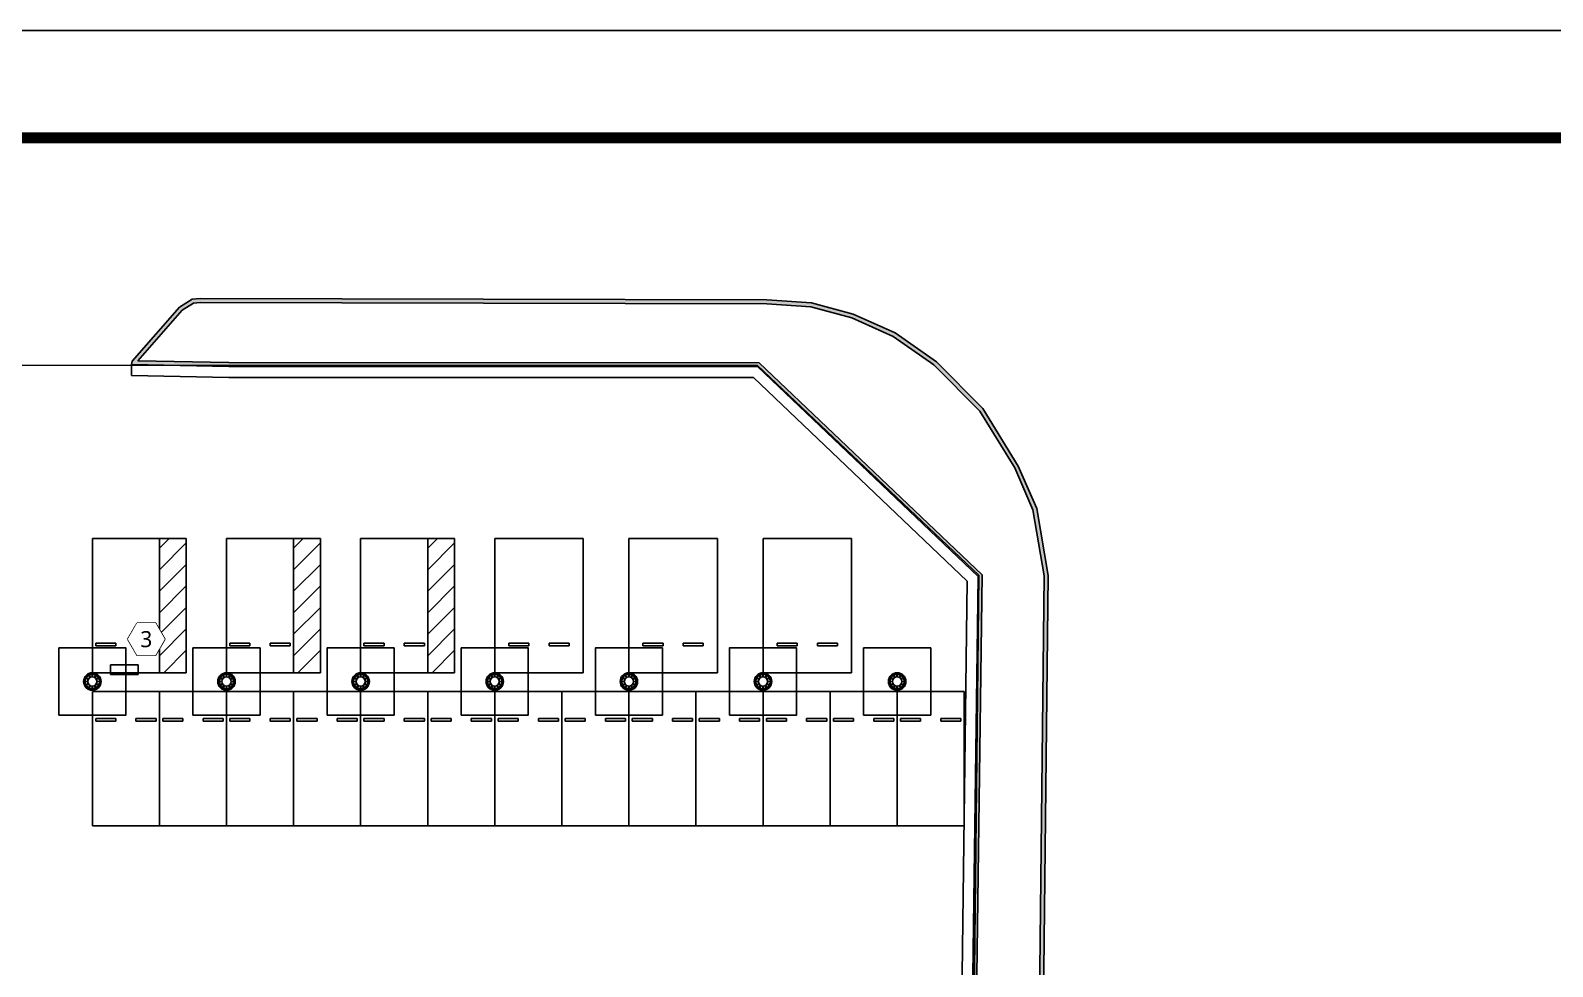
# Model space of a CAD drawing. Header units: millimetres. Extents: x 10297564 to 11610295, y -9287743 to -8409454.
# Drawn here: x 10609682 to 10666423, y -8875463 to -8840588 of the extents above; entities that cross this region are included whole.
import ezdxf
from ezdxf.enums import TextEntityAlignment as Align

# ---------------------------------------------------------------- set-up
doc = ezdxf.new("R2010")
doc.units = ezdxf.units.MM
doc.header["$LTSCALE"] = 100
doc.linetypes.add('CEN', pattern=[62, 60, -1, 0, -1])
for name, color, linetype in [('BOX', 7, 'Continuous'), ('BOX_Def', 8, 'Continuous'), ('E-BACK', 8, 'Continuous'), ('EQ', 7, 'Continuous'), ('Sym', 2, 'Continuous'), ('text', 7, 'Continuous')]:
    doc.layers.add(name, color=color, linetype=linetype)
doc.layers.add('TITLE', color=7, linetype='Continuous', lineweight=0)
doc.styles.add('MG', font='malgun.ttf')

# ---------------------------------------------------------------- blocks, each defined once
blk = doc.blocks.new('A$C78AD5414')
at = {"layer": 'BOX', "const_width": 2}
blk.add_lwpolyline([(40, 20), (40, 574), (811, 574), (811, 20)], close=True, dxfattribs=at)
at = {"layer": 'BOX_Def'}
blk.add_lwpolyline([(0, 0), (841, 0), (841, 594), (0, 594)], close=True, dxfattribs=at)
blk = doc.blocks.new('ANCHOR_BOLT-PLAN-M24')
at = {"layer": 'E-BACK'}
for p, q in [((-26, 0), (26, 0)), ((-20, -4), (-18, 3)), ((0, 21), (-18, 10)), ((-18, 10), (-18, -10)), ((-13, 16), (-15, 12)), ((-13, 16), (-6, 17)), ((0, 26), (0, -26)), ((18, 10), (0, 21)), ((7, 20), (3, 19)), ((7, 20), (12, 14)), ((18, -10), (18, 10)), ((20, 4), (18, 7)), ((20, 4), (18, -3)), ((-20, -4), (-18, -7)), ((-18, -10), (0, -21)), ((-7, -20), (-12, -14)), ((-7, -20), (-3, -19)), ((0, -21), (18, -10)), ((13, -16), (6, -17)), ((13, -16), (15, -12))]:
    blk.add_line(p, q, dxfattribs=at)
for radius in [22, 12]:
    blk.add_circle((0, 0), radius, dxfattribs=at)
blk = doc.blocks.new('Arrow_Circle')
blk.add_circle((0, 0), 1)

msp = doc.modelspace()

# ---------------------------------------------------------------- hatches: boundary and pattern name
at = {"layer": 'E-BACK'}
h = msp.add_hatch(color=256, dxfattribs=at)
h.dxf.hatch_style = 1
h.paths.add_polyline_path([(10586772.2, -8914625.2), (10585159.7, -8912616.9), (10585201.9, -8912461.9), (10619813.7, -8912395.1), (10638792, -8912374.1), (10644459.3, -8906553.1), (10644599.4, -8893426), (10644794.8, -8877103.4), (10645005.5, -8860934.7), (10636792, -8853118.2), (10617078, -8853111.4), (10613453.4, -8853037.1), (10613473, -8852913), (10615239.7, -8850898.9), (10615712.2, -8850594.9), (10616009.8, -8850575.3), (10637134, -8850621.4), (10638801, -8850730.4), (10640346.4, -8851157.4), (10641922.2, -8851858.4), (10643454.8, -8852934.4), (10645187.6, -8854677.7), (10646504.7, -8856815.2), (10647193.6, -8858399.6), (10647625.1, -8860899), (10647444.2, -8877289.2), (10647283, -8893505.7), (10647129.7, -8906569.4), (10646954.5, -8908493), (10646349.5, -8910459.3), (10645295.7, -8912116), (10643834.7, -8913426.6), (10642491.3, -8914218.2), (10641078.5, -8914676.3), (10640073.1, -8914800.4), (10619663.6, -8914929.9), (10587502.2, -8914945.6), (10587010.5, -8914769)])
h.paths.add_polyline_path([(10586872.4, -8914510.5), (10585347.8, -8912611.6), (10619813.9, -8912545.1), (10638855.4, -8912524.1), (10644608.7, -8906614.7), (10644749.4, -8893427.7), (10644944.8, -8877105.2), (10645156.3, -8860871.2), (10636851.9, -8852968.2), (10617079.6, -8852961.4), (10613691, -8852891.9), (10615338.5, -8851013.6), (10615760.7, -8850742), (10616014.6, -8850725.3), (10637128.9, -8850771.4), (10638775.8, -8850879), (10640295.7, -8851299), (10641847.9, -8851989.5), (10643357.7, -8853049.6), (10645069, -8854771.2), (10646371.4, -8856884.8), (10647048.9, -8858442.8), (10647474.9, -8860911), (10647294.2, -8877287.7), (10647133.1, -8893504.1), (10646979.8, -8906561.7), (10646806.5, -8908463.8), (10646212.1, -8910395.9), (10645180.2, -8912018.1), (10643745.7, -8913305), (10642429.4, -8914080.6), (10641045.9, -8914529.2), (10640063.4, -8914650.5), (10619663.1, -8914779.9), (10587528.3, -8914795.6), (10587075.3, -8914632.8)], flags=16)

# ---------------------------------------------------------------- linework, layer by layer
for p, q in [((10613473, -8852913), (10615239.7, -8850898.9)), ((10613691, -8852891.9), (10615338.5, -8851013.6)), ((10615239.7, -8850898.9), (10615712.2, -8850594.9)), ((10615338.5, -8851013.6), (10615760.7, -8850742)), ((10615712.2, -8850594.9), (10616009.8, -8850575.3)), ((10615760.7, -8850742), (10616014.6, -8850725.3)), ((10616009.8, -8850575.3), (10637134, -8850621.4)), ((10616014.6, -8850725.3), (10637128.9, -8850771.4)), ((10637128.9, -8850771.4), (10638775.8, -8850879)), ((10637134, -8850621.4), (10638801, -8850730.4)), ((10638775.8, -8850879), (10640295.7, -8851299)), ((10638801, -8850730.4), (10640346.4, -8851157.4)), ((10640295.7, -8851299), (10641847.9, -8851989.5)), ((10640346.4, -8851157.4), (10641922.2, -8851858.4)), ((10641847.9, -8851989.5), (10643357.7, -8853049.6)), ((10641922.2, -8851858.4), (10643454.8, -8852934.4)), ((10588450.9, -8853053.5), (10636780.8, -8853072.4)), ((10613445.2, -8853437), (10613453.4, -8853037.1)), ((10613453.4, -8853037.1), (10613473, -8852913)), ((10617078, -8853111.4), (10613453.4, -8853037.1)), ((10617079.6, -8852961.4), (10613691, -8852891.9)), ((10636792, -8853118.2), (10617078, -8853111.4)), ((10636851.9, -8852968.2), (10617079.6, -8852961.4)), ((10636780.8, -8853072.4), (10645032.5, -8860880.6)), ((10645005.5, -8860934.7), (10636792, -8853118.2)), ((10645156.3, -8860871.2), (10636851.9, -8852968.2)), ((10643357.7, -8853049.6), (10645069, -8854771.2)), ((10643454.8, -8852934.4), (10645187.6, -8854677.7)), ((10617073.9, -8853511.4), (10613445.2, -8853437)), ((10636632, -8853518.1), (10617073.9, -8853511.4)), ((10644603.2, -8861104.1), (10636632, -8853518.1)), ((10645069, -8854771.2), (10646371.4, -8856884.8)), ((10645187.6, -8854677.7), (10646504.7, -8856815.2)), ((10646371.4, -8856884.8), (10647048.9, -8858442.8)), ((10646504.7, -8856815.2), (10647193.6, -8858399.6)), ((10647193.6, -8858399.6), (10647625.1, -8860899)), ((10647048.9, -8858442.8), (10647474.9, -8860911)), ((10644394.8, -8877098.4), (10644603.2, -8861104.1)), ((10645032.5, -8860880.6), (10644536.4, -8906458.5)), ((10644794.8, -8877103.4), (10645005.5, -8860934.7)), ((10644944.8, -8877105.2), (10645156.3, -8860871.2)), ((10647474.9, -8860911), (10647294.2, -8877287.7)), ((10647625.1, -8860899), (10647444.2, -8877289.2))]:
    msp.add_line(p, q, dxfattribs=at)
at = {"layer": 'E-BACK', "linetype": 'ByBlock', "ltscale": 1.8}
for p, q in [((10615490.3, -8859518.1), (10611990.3, -8859518.1)), ((10611990.3, -8864518.1), (10611990.3, -8859518.1)), ((10614490.3, -8864518.1), (10614490.3, -8859518.1)), ((10620490.3, -8859518.1), (10616990.3, -8859518.1)), ((10616990.3, -8864518.1), (10616990.3, -8859518.1)), ((10619490.3, -8864518.1), (10619490.3, -8859518.1)), ((10625490.3, -8859518.1), (10621990.3, -8859518.1)), ((10621990.3, -8864518.1), (10621990.3, -8859518.1)), ((10624490.3, -8864518.1), (10624490.3, -8859518.1)), ((10626990.3, -8859518.1), (10630290.3, -8859518.1)), ((10626990.3, -8864518.1), (10626990.3, -8859518.1)), ((10630290.3, -8864518.1), (10630290.3, -8859518.1)), ((10631990.3, -8859518.1), (10635290.3, -8859518.1)), ((10631990.3, -8864518.1), (10631990.3, -8859518.1)), ((10635290.3, -8864518.1), (10635290.3, -8859518.1)), ((10636990.3, -8859518.1), (10640290.3, -8859518.1)), ((10636990.3, -8864518.1), (10636990.3, -8859518.1)), ((10640290.3, -8864518.1), (10640290.3, -8859518.1)), ((10612865.3, -8863418.1), (10612115.3, -8863418.1)), ((10612115.3, -8863418.1), (10612115.3, -8863518.1)), ((10612115.3, -8863518.1), (10612865.3, -8863518.1)), ((10612865.3, -8863518.1), (10612865.3, -8863418.1)), ((10613615.3, -8863418.1), (10614365.3, -8863418.1)), ((10613615.3, -8863518.1), (10613615.3, -8863418.1)), ((10614365.3, -8863518.1), (10613615.3, -8863518.1)), ((10614365.3, -8863418.1), (10614365.3, -8863518.1)), ((10617865.3, -8863418.1), (10617115.3, -8863418.1)), ((10617115.3, -8863418.1), (10617115.3, -8863518.1)), ((10617115.3, -8863518.1), (10617865.3, -8863518.1)), ((10617865.3, -8863518.1), (10617865.3, -8863418.1)), ((10618615.3, -8863418.1), (10619365.3, -8863418.1)), ((10618615.3, -8863518.1), (10618615.3, -8863418.1)), ((10619365.3, -8863518.1), (10618615.3, -8863518.1)), ((10619365.3, -8863418.1), (10619365.3, -8863518.1)), ((10622865.3, -8863418.1), (10622115.3, -8863418.1)), ((10622115.3, -8863418.1), (10622115.3, -8863518.1)), ((10622115.3, -8863518.1), (10622865.3, -8863518.1)), ((10622865.3, -8863518.1), (10622865.3, -8863418.1)), ((10623615.3, -8863418.1), (10624365.3, -8863418.1)), ((10623615.3, -8863518.1), (10623615.3, -8863418.1)), ((10624365.3, -8863518.1), (10623615.3, -8863518.1)), ((10624365.3, -8863418.1), (10624365.3, -8863518.1)), ((10628265.3, -8863418.1), (10627515.3, -8863418.1)), ((10627515.3, -8863418.1), (10627515.3, -8863518.1)), ((10627515.3, -8863518.1), (10628265.3, -8863518.1)), ((10628265.3, -8863518.1), (10628265.3, -8863418.1)), ((10629015.3, -8863418.1), (10629765.3, -8863418.1)), ((10629015.3, -8863518.1), (10629015.3, -8863418.1)), ((10629765.3, -8863518.1), (10629015.3, -8863518.1)), ((10629765.3, -8863418.1), (10629765.3, -8863518.1)), ((10633265.3, -8863418.1), (10632515.3, -8863418.1)), ((10632515.3, -8863418.1), (10632515.3, -8863518.1)), ((10632515.3, -8863518.1), (10633265.3, -8863518.1)), ((10633265.3, -8863518.1), (10633265.3, -8863418.1)), ((10634015.3, -8863418.1), (10634765.3, -8863418.1)), ((10634015.3, -8863518.1), (10634015.3, -8863418.1)), ((10634765.3, -8863518.1), (10634015.3, -8863518.1)), ((10634765.3, -8863418.1), (10634765.3, -8863518.1)), ((10638265.3, -8863418.1), (10637515.3, -8863418.1)), ((10637515.3, -8863418.1), (10637515.3, -8863518.1)), ((10637515.3, -8863518.1), (10638265.3, -8863518.1)), ((10638265.3, -8863518.1), (10638265.3, -8863418.1)), ((10639015.3, -8863418.1), (10639765.3, -8863418.1)), ((10639015.3, -8863518.1), (10639015.3, -8863418.1)), ((10639765.3, -8863518.1), (10639015.3, -8863518.1)), ((10639765.3, -8863418.1), (10639765.3, -8863518.1)), ((10611990.3, -8864518.1), (10615490.3, -8864518.1)), ((10616990.3, -8864518.1), (10620490.3, -8864518.1)), ((10621990.3, -8864518.1), (10625490.3, -8864518.1)), ((10630290.3, -8864518.1), (10626990.3, -8864518.1)), ((10635290.3, -8864518.1), (10631990.3, -8864518.1)), ((10640290.3, -8864518.1), (10636990.3, -8864518.1)), ((10611990.3, -8865218.1), (10614490.3, -8865218.1)), ((10611990.3, -8865218.1), (10611990.3, -8870218.1)), ((10614490.3, -8865218.1), (10616990.3, -8865218.1)), ((10614490.3, -8865218.1), (10614490.3, -8870218.1)), ((10614490.3, -8865218.1), (10614490.3, -8870218.1)), ((10616990.3, -8865218.1), (10619490.3, -8865218.1)), ((10616990.3, -8865218.1), (10616990.3, -8870218.1)), ((10616990.3, -8865218.1), (10616990.3, -8870218.1)), ((10619490.3, -8865218.1), (10621990.3, -8865218.1)), ((10619490.3, -8865218.1), (10619490.3, -8870218.1)), ((10619490.3, -8865218.1), (10619490.3, -8870218.1)), ((10621990.3, -8865218.1), (10624490.3, -8865218.1)), ((10621990.3, -8865218.1), (10621990.3, -8870218.1)), ((10621990.3, -8865218.1), (10621990.3, -8870218.1)), ((10624490.3, -8865218.1), (10626990.3, -8865218.1)), ((10624490.3, -8865218.1), (10624490.3, -8870218.1)), ((10624490.3, -8865218.1), (10624490.3, -8870218.1)), ((10626990.3, -8865218.1), (10629490.3, -8865218.1)), ((10626990.3, -8865218.1), (10626990.3, -8870218.1)), ((10626990.3, -8865218.1), (10626990.3, -8870218.1)), ((10629490.3, -8865218.1), (10629490.3, -8870218.1)), ((10629490.3, -8865218.1), (10631990.3, -8865218.1)), ((10629490.3, -8865218.1), (10629490.3, -8870218.1)), ((10631990.3, -8865218.1), (10634490.3, -8865218.1)), ((10631990.3, -8865218.1), (10631990.3, -8870218.1)), ((10631990.3, -8865218.1), (10631990.3, -8870218.1)), ((10634490.3, -8865218.1), (10634490.3, -8870218.1)), ((10634490.3, -8865218.1), (10636990.3, -8865218.1)), ((10634490.3, -8865218.1), (10634490.3, -8870218.1)), ((10636990.3, -8865218.1), (10636990.3, -8870218.1)), ((10636990.3, -8865218.1), (10639490.3, -8865218.1)), ((10636990.3, -8865218.1), (10636990.3, -8870218.1)), ((10639490.3, -8865218.1), (10639490.3, -8870218.1)), ((10639490.3, -8865218.1), (10641990.3, -8865218.1)), ((10639490.3, -8865218.1), (10639490.3, -8870218.1)), ((10641990.3, -8865218.1), (10644490.3, -8865218.1)), ((10641990.3, -8865218.1), (10641990.3, -8870218.1)), ((10641990.3, -8865218.1), (10641990.3, -8870218.1)), ((10644490.3, -8865218.1), (10644490.3, -8870218.1)), ((10612115.3, -8866318.1), (10612115.3, -8866218.1)), ((10612115.3, -8866218.1), (10612865.3, -8866218.1)), ((10612865.3, -8866318.1), (10612115.3, -8866318.1)), ((10612865.3, -8866218.1), (10612865.3, -8866318.1)), ((10614365.3, -8866218.1), (10613615.3, -8866218.1)), ((10613615.3, -8866218.1), (10613615.3, -8866318.1)), ((10613615.3, -8866318.1), (10614365.3, -8866318.1)), ((10614365.3, -8866318.1), (10614365.3, -8866218.1)), ((10614615.3, -8866318.1), (10614615.3, -8866218.1)), ((10614615.3, -8866218.1), (10615365.3, -8866218.1)), ((10615365.3, -8866318.1), (10614615.3, -8866318.1)), ((10615365.3, -8866218.1), (10615365.3, -8866318.1)), ((10616865.3, -8866218.1), (10616115.3, -8866218.1)), ((10616115.3, -8866218.1), (10616115.3, -8866318.1)), ((10616115.3, -8866318.1), (10616865.3, -8866318.1)), ((10616865.3, -8866318.1), (10616865.3, -8866218.1)), ((10617115.3, -8866318.1), (10617115.3, -8866218.1)), ((10617115.3, -8866218.1), (10617865.3, -8866218.1)), ((10617865.3, -8866318.1), (10617115.3, -8866318.1)), ((10617865.3, -8866218.1), (10617865.3, -8866318.1)), ((10619365.3, -8866218.1), (10618615.3, -8866218.1)), ((10618615.3, -8866218.1), (10618615.3, -8866318.1)), ((10618615.3, -8866318.1), (10619365.3, -8866318.1)), ((10619365.3, -8866318.1), (10619365.3, -8866218.1)), ((10619615.3, -8866318.1), (10619615.3, -8866218.1)), ((10619615.3, -8866218.1), (10620365.3, -8866218.1)), ((10620365.3, -8866318.1), (10619615.3, -8866318.1)), ((10620365.3, -8866218.1), (10620365.3, -8866318.1)), ((10621865.3, -8866218.1), (10621115.3, -8866218.1)), ((10621115.3, -8866218.1), (10621115.3, -8866318.1)), ((10621115.3, -8866318.1), (10621865.3, -8866318.1)), ((10621865.3, -8866318.1), (10621865.3, -8866218.1)), ((10622115.3, -8866318.1), (10622115.3, -8866218.1)), ((10622115.3, -8866218.1), (10622865.3, -8866218.1)), ((10622865.3, -8866318.1), (10622115.3, -8866318.1)), ((10622865.3, -8866218.1), (10622865.3, -8866318.1)), ((10624365.3, -8866218.1), (10623615.3, -8866218.1)), ((10623615.3, -8866218.1), (10623615.3, -8866318.1)), ((10623615.3, -8866318.1), (10624365.3, -8866318.1)), ((10624365.3, -8866318.1), (10624365.3, -8866218.1)), ((10624615.3, -8866318.1), (10624615.3, -8866218.1)), ((10624615.3, -8866218.1), (10625365.3, -8866218.1)), ((10625365.3, -8866318.1), (10624615.3, -8866318.1)), ((10625365.3, -8866218.1), (10625365.3, -8866318.1)), ((10626865.3, -8866218.1), (10626115.3, -8866218.1)), ((10626115.3, -8866218.1), (10626115.3, -8866318.1)), ((10626115.3, -8866318.1), (10626865.3, -8866318.1)), ((10626865.3, -8866318.1), (10626865.3, -8866218.1)), ((10627115.3, -8866318.1), (10627115.3, -8866218.1)), ((10627115.3, -8866218.1), (10627865.3, -8866218.1)), ((10627865.3, -8866318.1), (10627115.3, -8866318.1)), ((10627865.3, -8866218.1), (10627865.3, -8866318.1)), ((10629365.3, -8866218.1), (10628615.3, -8866218.1)), ((10628615.3, -8866218.1), (10628615.3, -8866318.1)), ((10628615.3, -8866318.1), (10629365.3, -8866318.1)), ((10629365.3, -8866318.1), (10629365.3, -8866218.1)), ((10629615.3, -8866318.1), (10629615.3, -8866218.1)), ((10629615.3, -8866218.1), (10630365.3, -8866218.1)), ((10630365.3, -8866318.1), (10629615.3, -8866318.1)), ((10630365.3, -8866218.1), (10630365.3, -8866318.1)), ((10631865.3, -8866218.1), (10631115.3, -8866218.1)), ((10631115.3, -8866218.1), (10631115.3, -8866318.1)), ((10631115.3, -8866318.1), (10631865.3, -8866318.1)), ((10631865.3, -8866318.1), (10631865.3, -8866218.1)), ((10632115.3, -8866318.1), (10632115.3, -8866218.1)), ((10632115.3, -8866218.1), (10632865.3, -8866218.1)), ((10632865.3, -8866318.1), (10632115.3, -8866318.1)), ((10632865.3, -8866218.1), (10632865.3, -8866318.1)), ((10634365.3, -8866218.1), (10633615.3, -8866218.1)), ((10633615.3, -8866218.1), (10633615.3, -8866318.1)), ((10633615.3, -8866318.1), (10634365.3, -8866318.1)), ((10634365.3, -8866318.1), (10634365.3, -8866218.1)), ((10634615.3, -8866318.1), (10634615.3, -8866218.1)), ((10634615.3, -8866218.1), (10635365.3, -8866218.1)), ((10635365.3, -8866318.1), (10634615.3, -8866318.1)), ((10635365.3, -8866218.1), (10635365.3, -8866318.1)), ((10636865.3, -8866218.1), (10636115.3, -8866218.1)), ((10636115.3, -8866218.1), (10636115.3, -8866318.1)), ((10636115.3, -8866318.1), (10636865.3, -8866318.1)), ((10636865.3, -8866318.1), (10636865.3, -8866218.1)), ((10637115.3, -8866318.1), (10637115.3, -8866218.1)), ((10637115.3, -8866218.1), (10637865.3, -8866218.1)), ((10637865.3, -8866318.1), (10637115.3, -8866318.1)), ((10637865.3, -8866218.1), (10637865.3, -8866318.1)), ((10639365.3, -8866218.1), (10638615.3, -8866218.1)), ((10638615.3, -8866218.1), (10638615.3, -8866318.1)), ((10638615.3, -8866318.1), (10639365.3, -8866318.1)), ((10639365.3, -8866318.1), (10639365.3, -8866218.1)), ((10639615.3, -8866318.1), (10639615.3, -8866218.1)), ((10639615.3, -8866218.1), (10640365.3, -8866218.1)), ((10640365.3, -8866318.1), (10639615.3, -8866318.1)), ((10640365.3, -8866218.1), (10640365.3, -8866318.1)), ((10641865.3, -8866218.1), (10641115.3, -8866218.1)), ((10641115.3, -8866218.1), (10641115.3, -8866318.1)), ((10641115.3, -8866318.1), (10641865.3, -8866318.1)), ((10641865.3, -8866318.1), (10641865.3, -8866218.1)), ((10642115.3, -8866318.1), (10642115.3, -8866218.1)), ((10642115.3, -8866218.1), (10642865.3, -8866218.1)), ((10642865.3, -8866318.1), (10642115.3, -8866318.1)), ((10642865.3, -8866218.1), (10642865.3, -8866318.1)), ((10644365.3, -8866218.1), (10643615.3, -8866218.1)), ((10643615.3, -8866218.1), (10643615.3, -8866318.1)), ((10643615.3, -8866318.1), (10644365.3, -8866318.1)), ((10644365.3, -8866318.1), (10644365.3, -8866218.1)), ((10614490.3, -8870218.1), (10611990.3, -8870218.1)), ((10616990.3, -8870218.1), (10614490.3, -8870218.1)), ((10619490.3, -8870218.1), (10616990.3, -8870218.1)), ((10621990.3, -8870218.1), (10619490.3, -8870218.1)), ((10624490.3, -8870218.1), (10621990.3, -8870218.1)), ((10626990.3, -8870218.1), (10624490.3, -8870218.1)), ((10629490.3, -8870218.1), (10626990.3, -8870218.1)), ((10631990.3, -8870218.1), (10629490.3, -8870218.1)), ((10634490.3, -8870218.1), (10631990.3, -8870218.1)), ((10636990.3, -8870218.1), (10634490.3, -8870218.1)), ((10639490.3, -8870218.1), (10636990.3, -8870218.1)), ((10641990.3, -8870218.1), (10639490.3, -8870218.1)), ((10644490.3, -8870218.1), (10641990.3, -8870218.1))]:
    msp.add_line(p, q, dxfattribs=at)
at = {"layer": 'E-BACK', "ltscale": 1.8}
for p, q in [((10614490.3, -8859518.1), (10614490.3, -8864518.1)), ((10614490.3, -8859880.7), (10614852.9, -8859518.1)), ((10615490.3, -8859518.1), (10615490.3, -8864518.1)), ((10619490.3, -8859518.1), (10619490.3, -8864518.1)), ((10619490.3, -8859880.7), (10619852.9, -8859518.1)), ((10620490.3, -8859518.1), (10620490.3, -8864518.1)), ((10624490.3, -8859518.1), (10624490.3, -8864518.1)), ((10624490.3, -8859880.7), (10624852.9, -8859518.1)), ((10625490.3, -8859518.1), (10625490.3, -8864518.1)), ((10614490.3, -8860680.7), (10615490.3, -8859680.7)), ((10619490.3, -8860680.7), (10620490.3, -8859680.7)), ((10624490.3, -8860680.7), (10625490.3, -8859680.7)), ((10614490.3, -8861480.7), (10615490.3, -8860480.7)), ((10619490.3, -8861480.7), (10620490.3, -8860480.7)), ((10624490.3, -8861480.7), (10625490.3, -8860480.7)), ((10614490.3, -8862280.7), (10615490.3, -8861280.7)), ((10619490.3, -8862280.7), (10620490.3, -8861280.7)), ((10624490.3, -8862280.7), (10625490.3, -8861280.7)), ((10614490.3, -8863080.7), (10615490.3, -8862080.7)), ((10619490.3, -8863080.7), (10620490.3, -8862080.7)), ((10624490.3, -8863080.7), (10625490.3, -8862080.7)), ((10614490.3, -8863880.7), (10615490.3, -8862880.7)), ((10619490.3, -8863880.7), (10620490.3, -8862880.7)), ((10624490.3, -8863880.7), (10625490.3, -8862880.7)), ((10614652.9, -8864518.1), (10615490.3, -8863680.7)), ((10619652.9, -8864518.1), (10620490.3, -8863680.7)), ((10624652.9, -8864518.1), (10625490.3, -8863680.7))]:
    msp.add_line(p, q, dxfattribs=at)
at = {"layer": 'E-BACK'}
for points in [[(10610740.3, -8866093.1), (10613240.3, -8866093.1), (10613240.3, -8863593.1), (10610740.3, -8863593.1)], [(10615740.3, -8866093.1), (10618240.3, -8866093.1), (10618240.3, -8863593.1), (10615740.3, -8863593.1)], [(10620740.3, -8866093.1), (10623240.3, -8866093.1), (10623240.3, -8863593.1), (10620740.3, -8863593.1)], [(10625740.3, -8866093.1), (10628240.3, -8866093.1), (10628240.3, -8863593.1), (10625740.3, -8863593.1)], [(10630740.3, -8866093.1), (10633240.3, -8866093.1), (10633240.3, -8863593.1), (10630740.3, -8863593.1)], [(10635740.3, -8866093.1), (10638240.3, -8866093.1), (10638240.3, -8863593.1), (10635740.3, -8863593.1)], [(10640740.3, -8866093.1), (10643240.3, -8866093.1), (10643240.3, -8863593.1), (10640740.3, -8863593.1)]]:
    msp.add_lwpolyline(points, close=True, dxfattribs=at)
for points in [[(10611906.6, -8864686.1), (10611896.2, -8864692.1), (10611827.6, -8864573.3), (10611838, -8864567.3), (10611906.6, -8864686.1)], [(10611996.3, -8864665.3), (10611984.3, -8864665.3), (10611984.3, -8864528.1), (10611996.3, -8864528.1), (10611996.3, -8864665.3)], [(10612084.4, -8864692.1), (10612074, -8864686.1), (10612142.6, -8864567.3), (10612153, -8864573.3), (10612084.4, -8864692.1)], [(10616906.6, -8864686.1), (10616896.2, -8864692.1), (10616827.6, -8864573.3), (10616838, -8864567.3), (10616906.6, -8864686.1)], [(10616996.3, -8864665.3), (10616984.3, -8864665.3), (10616984.3, -8864528.1), (10616996.3, -8864528.1), (10616996.3, -8864665.3)], [(10617084.4, -8864692.1), (10617074, -8864686.1), (10617142.6, -8864567.3), (10617153, -8864573.3), (10617084.4, -8864692.1)], [(10621906.6, -8864686.1), (10621896.2, -8864692.1), (10621827.6, -8864573.3), (10621838, -8864567.3), (10621906.6, -8864686.1)], [(10621996.3, -8864665.3), (10621984.3, -8864665.3), (10621984.3, -8864528.1), (10621996.3, -8864528.1), (10621996.3, -8864665.3)], [(10622084.4, -8864692.1), (10622074, -8864686.1), (10622142.6, -8864567.3), (10622153, -8864573.3), (10622084.4, -8864692.1)], [(10626906.6, -8864686.1), (10626896.2, -8864692.1), (10626827.6, -8864573.3), (10626838, -8864567.3), (10626906.6, -8864686.1)], [(10626996.3, -8864665.3), (10626984.3, -8864665.3), (10626984.3, -8864528.1), (10626996.3, -8864528.1), (10626996.3, -8864665.3)], [(10627084.4, -8864692.1), (10627074, -8864686.1), (10627142.6, -8864567.3), (10627153, -8864573.3), (10627084.4, -8864692.1)], [(10631906.6, -8864686.1), (10631896.2, -8864692.1), (10631827.6, -8864573.3), (10631838, -8864567.3), (10631906.6, -8864686.1)], [(10631996.3, -8864665.3), (10631984.3, -8864665.3), (10631984.3, -8864528.1), (10631996.3, -8864528.1), (10631996.3, -8864665.3)], [(10632084.4, -8864692.1), (10632074, -8864686.1), (10632142.6, -8864567.3), (10632153, -8864573.3), (10632084.4, -8864692.1)], [(10636906.6, -8864686.1), (10636896.2, -8864692.1), (10636827.6, -8864573.3), (10636838, -8864567.3), (10636906.6, -8864686.1)], [(10636996.3, -8864665.3), (10636984.3, -8864665.3), (10636984.3, -8864528.1), (10636996.3, -8864528.1), (10636996.3, -8864665.3)], [(10637084.4, -8864692.1), (10637074, -8864686.1), (10637142.6, -8864567.3), (10637153, -8864573.3), (10637084.4, -8864692.1)], [(10641906.6, -8864686.1), (10641896.2, -8864692.1), (10641827.6, -8864573.3), (10641838, -8864567.3), (10641906.6, -8864686.1)], [(10641996.3, -8864665.3), (10641984.3, -8864665.3), (10641984.3, -8864528.1), (10641996.3, -8864528.1), (10641996.3, -8864665.3)], [(10642084.4, -8864692.1), (10642074, -8864686.1), (10642142.6, -8864567.3), (10642153, -8864573.3), (10642084.4, -8864692.1)], [(10611812.5, -8864837.1), (10611812.5, -8864849.1), (10611675.3, -8864849.1), (10611675.3, -8864837.1), (10611812.5, -8864837.1)], [(10611839.3, -8864749), (10611833.3, -8864759.4), (10611714.5, -8864690.8), (10611720.5, -8864680.4), (10611839.3, -8864749)], [(10611833.3, -8864926.8), (10611839.3, -8864937.2), (10611720.5, -8865005.8), (10611714.5, -8864995.4), (10611833.3, -8864926.8)], [(10611896.2, -8864994.1), (10611906.6, -8865000.1), (10611838, -8865118.9), (10611827.6, -8865112.9), (10611896.2, -8864994.1)], [(10611984.3, -8865020.9), (10611996.3, -8865020.9), (10611996.3, -8865158.1), (10611984.3, -8865158.1), (10611984.3, -8865020.9)], [(10612074, -8865000.1), (10612084.4, -8864994.1), (10612153, -8865112.9), (10612142.6, -8865118.9), (10612074, -8865000.1)], [(10612147.3, -8864759.4), (10612141.3, -8864749), (10612260.1, -8864680.4), (10612266.1, -8864690.8), (10612147.3, -8864759.4)], [(10612141.3, -8864937.2), (10612147.3, -8864926.8), (10612266.1, -8864995.4), (10612260.1, -8865005.8), (10612141.3, -8864937.2)], [(10612168.1, -8864849.1), (10612168.1, -8864837.1), (10612305.3, -8864837.1), (10612305.3, -8864849.1), (10612168.1, -8864849.1)], [(10616812.5, -8864837.1), (10616812.5, -8864849.1), (10616675.3, -8864849.1), (10616675.3, -8864837.1), (10616812.5, -8864837.1)], [(10616839.3, -8864749), (10616833.3, -8864759.4), (10616714.5, -8864690.8), (10616720.5, -8864680.4), (10616839.3, -8864749)], [(10616833.3, -8864926.8), (10616839.3, -8864937.2), (10616720.5, -8865005.8), (10616714.5, -8864995.4), (10616833.3, -8864926.8)], [(10616896.2, -8864994.1), (10616906.6, -8865000.1), (10616838, -8865118.9), (10616827.6, -8865112.9), (10616896.2, -8864994.1)], [(10616984.3, -8865020.9), (10616996.3, -8865020.9), (10616996.3, -8865158.1), (10616984.3, -8865158.1), (10616984.3, -8865020.9)], [(10617074, -8865000.1), (10617084.4, -8864994.1), (10617153, -8865112.9), (10617142.6, -8865118.9), (10617074, -8865000.1)], [(10617147.3, -8864759.4), (10617141.3, -8864749), (10617260.1, -8864680.4), (10617266.1, -8864690.8), (10617147.3, -8864759.4)], [(10617141.3, -8864937.2), (10617147.3, -8864926.8), (10617266.1, -8864995.4), (10617260.1, -8865005.8), (10617141.3, -8864937.2)], [(10617168.1, -8864849.1), (10617168.1, -8864837.1), (10617305.3, -8864837.1), (10617305.3, -8864849.1), (10617168.1, -8864849.1)], [(10621812.5, -8864837.1), (10621812.5, -8864849.1), (10621675.3, -8864849.1), (10621675.3, -8864837.1), (10621812.5, -8864837.1)], [(10621839.3, -8864749), (10621833.3, -8864759.4), (10621714.5, -8864690.8), (10621720.5, -8864680.4), (10621839.3, -8864749)], [(10621833.3, -8864926.8), (10621839.3, -8864937.2), (10621720.5, -8865005.8), (10621714.5, -8864995.4), (10621833.3, -8864926.8)], [(10621896.2, -8864994.1), (10621906.6, -8865000.1), (10621838, -8865118.9), (10621827.6, -8865112.9), (10621896.2, -8864994.1)], [(10621984.3, -8865020.9), (10621996.3, -8865020.9), (10621996.3, -8865158.1), (10621984.3, -8865158.1), (10621984.3, -8865020.9)], [(10622074, -8865000.1), (10622084.4, -8864994.1), (10622153, -8865112.9), (10622142.6, -8865118.9), (10622074, -8865000.1)], [(10622147.3, -8864759.4), (10622141.3, -8864749), (10622260.1, -8864680.4), (10622266.1, -8864690.8), (10622147.3, -8864759.4)], [(10622141.3, -8864937.2), (10622147.3, -8864926.8), (10622266.1, -8864995.4), (10622260.1, -8865005.8), (10622141.3, -8864937.2)], [(10622168.1, -8864849.1), (10622168.1, -8864837.1), (10622305.3, -8864837.1), (10622305.3, -8864849.1), (10622168.1, -8864849.1)], [(10626812.5, -8864837.1), (10626812.5, -8864849.1), (10626675.3, -8864849.1), (10626675.3, -8864837.1), (10626812.5, -8864837.1)], [(10626839.3, -8864749), (10626833.3, -8864759.4), (10626714.5, -8864690.8), (10626720.5, -8864680.4), (10626839.3, -8864749)], [(10626833.3, -8864926.8), (10626839.3, -8864937.2), (10626720.5, -8865005.8), (10626714.5, -8864995.4), (10626833.3, -8864926.8)], [(10626896.2, -8864994.1), (10626906.6, -8865000.1), (10626838, -8865118.9), (10626827.6, -8865112.9), (10626896.2, -8864994.1)], [(10626984.3, -8865020.9), (10626996.3, -8865020.9), (10626996.3, -8865158.1), (10626984.3, -8865158.1), (10626984.3, -8865020.9)], [(10627074, -8865000.1), (10627084.4, -8864994.1), (10627153, -8865112.9), (10627142.6, -8865118.9), (10627074, -8865000.1)], [(10627147.3, -8864759.4), (10627141.3, -8864749), (10627260.1, -8864680.4), (10627266.1, -8864690.8), (10627147.3, -8864759.4)], [(10627141.3, -8864937.2), (10627147.3, -8864926.8), (10627266.1, -8864995.4), (10627260.1, -8865005.8), (10627141.3, -8864937.2)], [(10627168.1, -8864849.1), (10627168.1, -8864837.1), (10627305.3, -8864837.1), (10627305.3, -8864849.1), (10627168.1, -8864849.1)], [(10631812.5, -8864837.1), (10631812.5, -8864849.1), (10631675.3, -8864849.1), (10631675.3, -8864837.1), (10631812.5, -8864837.1)], [(10631839.3, -8864749), (10631833.3, -8864759.4), (10631714.5, -8864690.8), (10631720.5, -8864680.4), (10631839.3, -8864749)], [(10631833.3, -8864926.8), (10631839.3, -8864937.2), (10631720.5, -8865005.8), (10631714.5, -8864995.4), (10631833.3, -8864926.8)], [(10631896.2, -8864994.1), (10631906.6, -8865000.1), (10631838, -8865118.9), (10631827.6, -8865112.9), (10631896.2, -8864994.1)], [(10631984.3, -8865020.9), (10631996.3, -8865020.9), (10631996.3, -8865158.1), (10631984.3, -8865158.1), (10631984.3, -8865020.9)], [(10632074, -8865000.1), (10632084.4, -8864994.1), (10632153, -8865112.9), (10632142.6, -8865118.9), (10632074, -8865000.1)], [(10632147.3, -8864759.4), (10632141.3, -8864749), (10632260.1, -8864680.4), (10632266.1, -8864690.8), (10632147.3, -8864759.4)], [(10632141.3, -8864937.2), (10632147.3, -8864926.8), (10632266.1, -8864995.4), (10632260.1, -8865005.8), (10632141.3, -8864937.2)], [(10632168.1, -8864849.1), (10632168.1, -8864837.1), (10632305.3, -8864837.1), (10632305.3, -8864849.1), (10632168.1, -8864849.1)], [(10636812.5, -8864837.1), (10636812.5, -8864849.1), (10636675.3, -8864849.1), (10636675.3, -8864837.1), (10636812.5, -8864837.1)], [(10636839.3, -8864749), (10636833.3, -8864759.4), (10636714.5, -8864690.8), (10636720.5, -8864680.4), (10636839.3, -8864749)], [(10636833.3, -8864926.8), (10636839.3, -8864937.2), (10636720.5, -8865005.8), (10636714.5, -8864995.4), (10636833.3, -8864926.8)], [(10636896.2, -8864994.1), (10636906.6, -8865000.1), (10636838, -8865118.9), (10636827.6, -8865112.9), (10636896.2, -8864994.1)], [(10636984.3, -8865020.9), (10636996.3, -8865020.9), (10636996.3, -8865158.1), (10636984.3, -8865158.1), (10636984.3, -8865020.9)], [(10637074, -8865000.1), (10637084.4, -8864994.1), (10637153, -8865112.9), (10637142.6, -8865118.9), (10637074, -8865000.1)], [(10637147.3, -8864759.4), (10637141.3, -8864749), (10637260.1, -8864680.4), (10637266.1, -8864690.8), (10637147.3, -8864759.4)], [(10637141.3, -8864937.2), (10637147.3, -8864926.8), (10637266.1, -8864995.4), (10637260.1, -8865005.8), (10637141.3, -8864937.2)], [(10637168.1, -8864849.1), (10637168.1, -8864837.1), (10637305.3, -8864837.1), (10637305.3, -8864849.1), (10637168.1, -8864849.1)], [(10641812.5, -8864837.1), (10641812.5, -8864849.1), (10641675.3, -8864849.1), (10641675.3, -8864837.1), (10641812.5, -8864837.1)], [(10641839.3, -8864749), (10641833.3, -8864759.4), (10641714.5, -8864690.8), (10641720.5, -8864680.4), (10641839.3, -8864749)], [(10641833.3, -8864926.8), (10641839.3, -8864937.2), (10641720.5, -8865005.8), (10641714.5, -8864995.4), (10641833.3, -8864926.8)], [(10641896.2, -8864994.1), (10641906.6, -8865000.1), (10641838, -8865118.9), (10641827.6, -8865112.9), (10641896.2, -8864994.1)], [(10641984.3, -8865020.9), (10641996.3, -8865020.9), (10641996.3, -8865158.1), (10641984.3, -8865158.1), (10641984.3, -8865020.9)], [(10642074, -8865000.1), (10642084.4, -8864994.1), (10642153, -8865112.9), (10642142.6, -8865118.9), (10642074, -8865000.1)], [(10642147.3, -8864759.4), (10642141.3, -8864749), (10642260.1, -8864680.4), (10642266.1, -8864690.8), (10642147.3, -8864759.4)], [(10642141.3, -8864937.2), (10642147.3, -8864926.8), (10642266.1, -8864995.4), (10642260.1, -8865005.8), (10642141.3, -8864937.2)], [(10642168.1, -8864849.1), (10642168.1, -8864837.1), (10642305.3, -8864837.1), (10642305.3, -8864849.1), (10642168.1, -8864849.1)]]:
    msp.add_lwpolyline(points, dxfattribs=at)
for centre, radius in [((10611990.3, -8864843.1), 325), ((10616990.3, -8864843.1), 325), ((10621990.3, -8864843.1), 325), ((10626990.3, -8864843.1), 325), ((10631990.3, -8864843.1), 325), ((10636990.3, -8864843.1), 325), ((10641990.3, -8864843.1), 325), ((10611990.3, -8864843.1), 177.8), ((10611990.3, -8864843.1), 169.8), ((10616990.3, -8864843.1), 177.8), ((10616990.3, -8864843.1), 169.8), ((10621990.3, -8864843.1), 177.8), ((10621990.3, -8864843.1), 169.8), ((10626990.3, -8864843.1), 177.8), ((10626990.3, -8864843.1), 169.8), ((10631990.3, -8864843.1), 177.8), ((10631990.3, -8864843.1), 169.8), ((10636990.3, -8864843.1), 177.8), ((10636990.3, -8864843.1), 169.8), ((10641990.3, -8864843.1), 177.8), ((10641990.3, -8864843.1), 169.8)]:
    msp.add_circle(centre, radius, dxfattribs=at)
at = {"layer": 'EQ', "color": 1, "linetype": 'CEN', "ltscale": 1.8}
msp.add_lwpolyline([(10612671.3, -8864218.1), (10613691.3, -8864218.1), (10613691.3, -8864578.1), (10612671.3, -8864578.1)], close=True, dxfattribs=at)
at = {"layer": 'Sym', "color": 1}
msp.add_lwpolyline([(10613655.1, -8862666.4), (10613309.9, -8863264.2), (10613655.1, -8863862.1), (10614345.4, -8863862.1), (10614690.5, -8863264.2), (10614345.4, -8862666.4)], close=True, dxfattribs=at)

# ---------------------------------------------------------------- block references
at = {"layer": 'E-BACK'}
for p in [(10611792.3, -8864645.1), (10611917.8, -8864572.6), (10612062.8, -8864572.6), (10612188.3, -8864645.1), (10616792.3, -8864645.1), (10616917.8, -8864572.6), (10617062.8, -8864572.6), (10617188.3, -8864645.1), (10621792.3, -8864645.1), (10621917.8, -8864572.6), (10622062.8, -8864572.6), (10622188.3, -8864645.1), (10626792.3, -8864645.1), (10626917.8, -8864572.6), (10627062.8, -8864572.6), (10627188.3, -8864645.1), (10631792.3, -8864645.1), (10631917.8, -8864572.6), (10632062.8, -8864572.6), (10632188.3, -8864645.1), (10636792.3, -8864645.1), (10636917.8, -8864572.6), (10637062.8, -8864572.6), (10637188.3, -8864645.1), (10641792.3, -8864645.1), (10641917.8, -8864572.6), (10642062.8, -8864572.6), (10642188.3, -8864645.1), (10611719.9, -8864770.6), (10611719.9, -8864915.6), (10611792.3, -8865041.1), (10611917.8, -8865113.6), (10612062.8, -8865113.6), (10612188.3, -8865041.1), (10612260.8, -8864770.6), (10612260.8, -8864915.6), (10616719.9, -8864770.6), (10616719.9, -8864915.6), (10616792.3, -8865041.1), (10616917.8, -8865113.6), (10617062.8, -8865113.6), (10617188.3, -8865041.1), (10617260.8, -8864770.6), (10617260.8, -8864915.6), (10621719.9, -8864770.6), (10621719.9, -8864915.6), (10621792.3, -8865041.1), (10621917.8, -8865113.6), (10622062.8, -8865113.6), (10622188.3, -8865041.1), (10622260.8, -8864770.6), (10622260.8, -8864915.6), (10626719.9, -8864770.6), (10626719.9, -8864915.6), (10626792.3, -8865041.1), (10626917.8, -8865113.6), (10627062.8, -8865113.6), (10627188.3, -8865041.1), (10627260.8, -8864770.6), (10627260.8, -8864915.6), (10631719.9, -8864770.6), (10631719.9, -8864915.6), (10631792.3, -8865041.1), (10631917.8, -8865113.6), (10632062.8, -8865113.6), (10632188.3, -8865041.1), (10632260.8, -8864770.6), (10632260.8, -8864915.6), (10636719.9, -8864770.6), (10636719.9, -8864915.6), (10636792.3, -8865041.1), (10636917.8, -8865113.6), (10637062.8, -8865113.6), (10637188.3, -8865041.1), (10637260.8, -8864770.6), (10637260.8, -8864915.6), (10641719.9, -8864770.6), (10641719.9, -8864915.6), (10641792.3, -8865041.1), (10641917.8, -8865113.6), (10642062.8, -8865113.6), (10642188.3, -8865041.1), (10642260.8, -8864770.6), (10642260.8, -8864915.6)]:
    msp.add_blockref('ANCHOR_BOLT-PLAN-M24', p, dxfattribs=at)
at = {"layer": 'E-BACK', "xscale": 6, "yscale": 6}
for p in [(10612062.8, -8865113.6), (10617062.8, -8865113.6), (10622062.8, -8865113.6), (10627062.8, -8865113.6), (10632062.8, -8865113.6), (10637062.8, -8865113.6), (10642062.8, -8865113.6)]:
    msp.add_blockref('Arrow_Circle', p, dxfattribs=at)
at = {"layer": 'TITLE', "color": 4, "xscale": 200, "yscale": 200, "zscale": 200}
msp.add_blockref('A$C78AD5414', (10549864, -8959387.5), dxfattribs=at)

# ---------------------------------------------------------------- next in the draw order: wipeouts: each hides what was drawn before it
at = {"color": 1}
msp.add_wipeout([(10613655.1, -8862666.4), (10614345.4, -8862666.4), (10614690.5, -8863264.2), (10614345.4, -8863862.1), (10613655.1, -8863862.1), (10613309.9, -8863264.2)], dxfattribs=at).dxf.layer = 'Sym'

# ---------------------------------------------------------------- next in the draw order: texts
at = {"layer": 'text', "style": 'MG'}
msp.add_text('3', height=600, dxfattribs=at).set_placement((10614000.2, -8863264.2), align=Align.MIDDLE)

doc.saveas('drawing.dxf')
